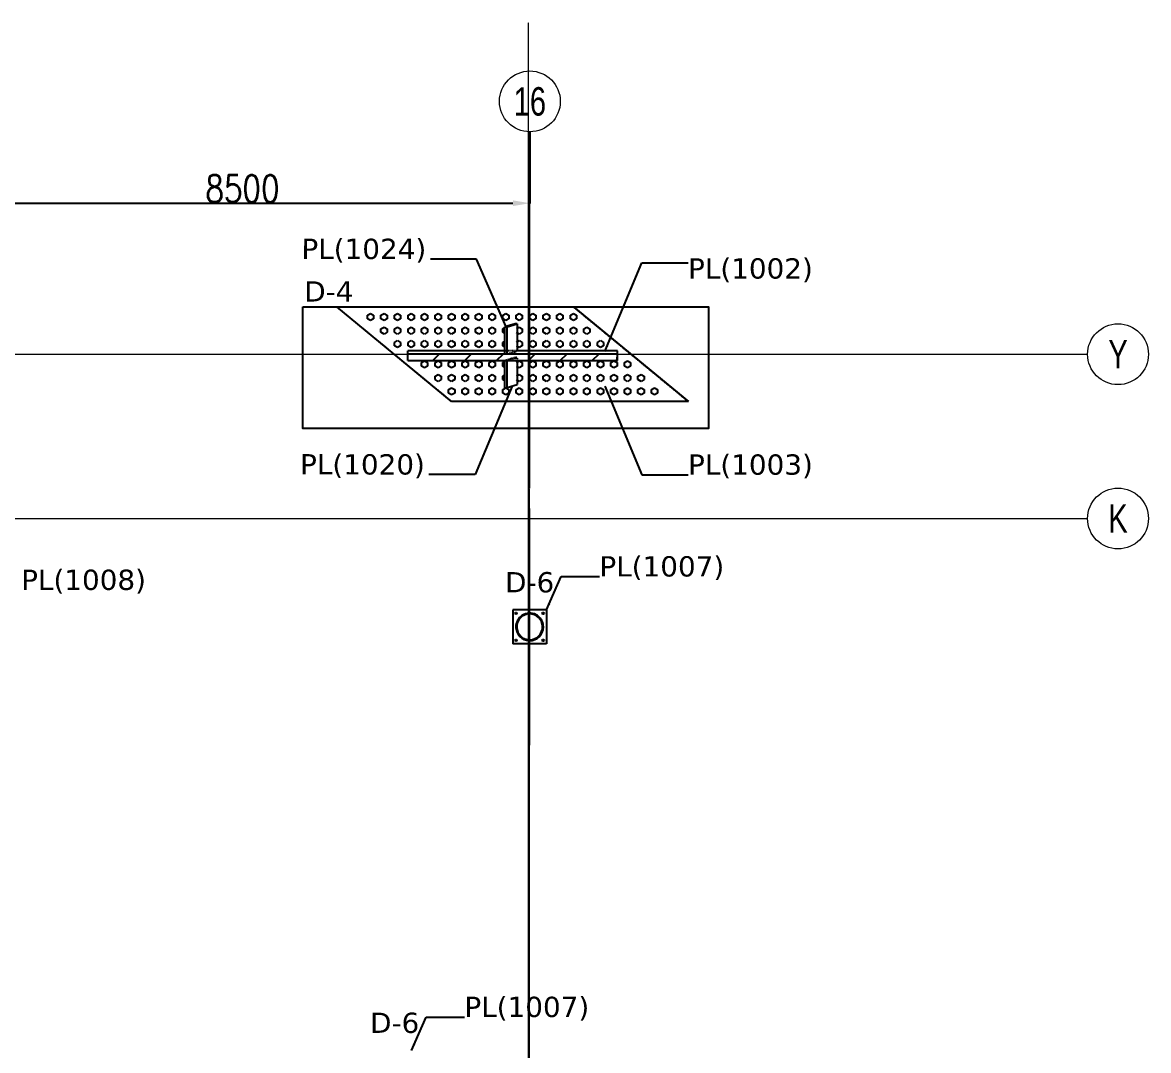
# Model space of a CAD drawing. Header units: millimetres. Extents: x -9024 to 102491, y -15825 to 35267.
# Drawn here: x 85843 to 102491, y 20060 to 35267 of the extents above; entities that cross this region are included whole.
import ezdxf
from ezdxf.enums import TextEntityAlignment as Align

# ---------------------------------------------------------------- set-up
doc = ezdxf.new("R2010")
doc.units = ezdxf.units.MM
for name, pattern in [('DXK_LINE_DOT2', [3.9198, 1.9599, -1.9599]), ('DXK_LINE_DOT3', [5.9187, 2.979, -0.9799, 0.9799, -0.9799]), ('Grid Line', [3.33375, 1.905, -0.47625, 0.47625, -0.47625])]:
    doc.linetypes.add(name, pattern=pattern)
doc.layers.add('COTAS', color=8, linetype='Continuous')
doc.layers.add('TEXTO GENERAL', color=3, linetype='Continuous')
doc.layers.add('E_EJES', color=8, linetype='Continuous', lineweight=9)
doc.layers.add('E_EJES-1', color=8, linetype='Grid Line', lineweight=9)
doc.styles.add('CNI_COTAS', font='romans.shx', dxfattribs={"width": 0.8})
doc.styles.add('Swis721 LtCn BT_1', font='swisscl.ttf', dxfattribs={"height": 0.42})
doc.styles.add('TEXTO GENERAL', font='verdana.ttf', dxfattribs={"height": 0.9})
doc.dimstyles.new('1.3', dxfattribs={"dimscale": 0, "dimtxt": 25, "dimasz": 100, "dimexe": 4, "dimexo": 4, "dimgap": 9, "dimtad": 1, "dimdec": 0, "dimzin": 4, "dimdsep": 46, "dimtxsty": 'CNI_COTAS', "dimcen": 0, "dimclrd": 256, "dimclrt": 3, "dimadec": 0, "dimazin": 0, "dimtfac": 1, "dimtdec": 0, "dimtmove": 2, "dimatfit": 0, "dimfxl": 0.05, "dimtolj": 1, "dimtzin": 0, "dimarcsym": 0})
doc.dimstyles.new('1.5', dxfattribs={"dimscale": 0, "dimtxt": 400, "dimasz": 250, "dimexe": 4, "dimexo": 4, "dimgap": 15, "dimtad": 1, "dimdec": 0, "dimzin": 4, "dimdsep": 46, "dimtxsty": 'CNI_COTAS', "dimcen": 0, "dimclrd": 256, "dimclrt": 3, "dimadec": 0, "dimazin": 0, "dimtfac": 1, "dimtdec": 0, "dimtmove": 2, "dimatfit": 0, "dimfxl": 0.05, "dimtolj": 1, "dimtzin": 0, "dimarcsym": 0})

# ---------------------------------------------------------------- blocks, each defined once
blk = doc.blocks.new('Grid - CNI_NOMBRE EJES-372759-_26_00m_LOC COLUMNAS Y MUROS PISO 7')
at = {"layer": 'E_EJES'}
blk.add_circle((0, 0), 0.003, dxfattribs=at)
blk = doc.blocks.new('*D571')
at = {"layer": 'COTAS', "color": 0, "lineweight": -2, "transparency": 16777216}
for p, q in [((84845, 33641), (84845, 32590)), ((93345, 33646), (93345, 32590))]:
    blk.add_line(p, q, dxfattribs=at)
at = {"layer": 'COTAS', "lineweight": -2, "transparency": 16777216}
blk.add_line((85095, 32594), (93095, 32594), dxfattribs=at)
at = {"layer": 'COTAS', "transparency": 16777216}
for points in [[(85095, 32636), (85095, 32552), (84845, 32594)], [(93095, 32636), (93095, 32552), (93345, 32594)]]:
    blk.add_solid(points, dxfattribs=at)
at = {"layer": 'Defpoints', "color": 0, "transparency": 16777216}
for p in [(84845, 33645), (93345, 33650), (93345, 32594)]:
    blk.add_point(p, dxfattribs=at)
at = {"layer": 'COTAS', "color": 3, "transparency": 16777216, "insert": (89095, 32809), "char_height": 400, "attachment_point": 5, "style": 'CNI_COTAS'}
blk.add_mtext('\\A1;8500', dxfattribs=at)
blk = doc.blocks.new('pp')
at = {"layer": 'E_EJES-1'}
blk.add_line((0, -6550.093), (0, 32837.098), dxfattribs=at)

msp = doc.modelspace()

# ---------------------------------------------------------------- hatches: boundary and pattern name
at = {"linetype": 'Continuous'}
h = msp.add_hatch(dxfattribs=at)
h.set_pattern_fill('', scale=105, style=0, pattern_type=0)
h.set_pattern_definition([(45, (91538.14, 30366.8), (-235.73, 235.73), [])])
h.paths.add_polyline_path([(94638.1, 30366.8), (91538.1, 30366.8), (91538.1, 30266.4), (94631.6, 30266.4), (94638.1, 30338.3)])
h = msp.add_hatch(color=96, dxfattribs=at)
h.paths.add_polyline_path([(93544.4, 26327.1), (93541.3, 26362.3), (93532.1, 26396.5), (93517.2, 26428.6), (93496.9, 26457.6), (93471.9, 26482.6), (93442.9, 26502.9), (93410.8, 26517.8), (93376.6, 26527), (93341.4, 26530.1), (93306.1, 26527), (93271.9, 26517.8), (93239.9, 26502.9), (93210.9, 26482.6), (93185.9, 26457.6), (93165.6, 26428.6), (93150.6, 26396.5), (93141.5, 26362.3), (93138.4, 26327.1), (93141.5, 26291.8), (93150.6, 26257.7), (93165.6, 26225.6), (93185.9, 26196.6), (93210.9, 26171.6), (93239.9, 26151.3), (93271.9, 26136.3), (93306.1, 26127.2), (93341.4, 26124.1), (93376.6, 26127.2), (93410.8, 26136.3), (93442.9, 26151.3), (93471.9, 26171.6), (93496.9, 26196.6), (93517.2, 26225.6), (93532.1, 26257.7), (93541.3, 26291.8)])
h.paths.add_polyline_path([(93520.9, 26261.8), (93506.8, 26231.6), (93487.7, 26204.3), (93464.2, 26180.8), (93436.9, 26161.7), (93406.7, 26147.6), (93374.5, 26139), (93341.4, 26136.1), (93308.2, 26139), (93276.1, 26147.6), (93245.9, 26161.7), (93218.6, 26180.8), (93195.1, 26204.3), (93176, 26231.6), (93161.9, 26261.8), (93153.3, 26293.9), (93150.4, 26327.1), (93153.3, 26360.3), (93161.9, 26392.4), (93176, 26422.6), (93195.1, 26449.9), (93218.6, 26473.4), (93245.9, 26492.5), (93276.1, 26506.6), (93308.2, 26515.2), (93341.4, 26518.1), (93374.5, 26515.2), (93406.7, 26506.6), (93436.9, 26492.5), (93464.2, 26473.4), (93487.7, 26449.9), (93506.8, 26422.6), (93520.9, 26392.4), (93529.5, 26360.3), (93532.4, 26327.1), (93529.5, 26293.9)])

# ---------------------------------------------------------------- linework, layer by layer
at = {"color": 2, "linetype": 'Continuous'}
for p, q in [((92188.1, 29660), (90488.1, 31060)), ((90488.1, 31060), (93988.1, 31060)), ((93988.1, 31060), (95688.1, 29660)), ((93125.9, 30809.4), (92975.6, 30765.4)), ((93009, 30766.2), (93156.5, 30809.4)), ((93156.5, 30809.4), (93125.9, 30809.4)), ((93156.5, 30809.4), (93157.4, 30409.2)), ((92975.6, 30765.4), (93009, 30766.2)), ((92975.7, 30363.7), (92975.6, 30765.4)), ((93009.1, 30364.5), (93009, 30766.2)), ((91538.1, 30366.8), (91538.1, 30409.8)), ((92975.7, 30409.8), (91538.1, 30409.8)), ((91538.1, 30266.4), (91538.1, 30366.8)), ((91538.1, 30366.8), (94638.1, 30366.8)), ((92975.7, 30363.7), (93009.1, 30364.5)), ((94638.1, 30409.8), (93157.4, 30409.8)), ((94631.6, 30266.4), (94638.1, 30338.3)), ((94638.1, 30366.8), (94638.1, 30409.8)), ((94638.1, 30338.3), (94638.1, 30366.8)), ((94638.1, 30266.9), (94638.1, 30338.3)), ((91538.1, 30266.4), (94631.6, 30266.4)), ((92975.7, 30266.9), (93009.1, 30267.7)), ((92975.7, 29865.4), (92975.7, 30266.9)), ((93009.1, 29866.2), (93009.1, 30267.7)), ((93156.7, 30266.4), (93157.4, 29910.6)), ((94631.6, 30266.4), (94638.1, 30266.9)), ((92975.7, 29865.4), (93009.1, 29866.2)), ((93009.1, 29866.2), (93157.4, 29910.6)), ((95688.1, 29660), (92188.1, 29660)), ((93591.4, 26577.1), (93091.4, 26577.1)), ((93091.4, 26577.1), (93091.4, 26077.1)), ((93591.4, 26577.1), (93591.4, 26077.1)), ((93591.4, 26077.1), (93091.4, 26077.1))]:
    msp.add_line(p, q, dxfattribs=at)
at = {"color": 7, "linetype": 'DXK_LINE_DOT2'}
for p, q in [((92188.1, 29660), (90488.1, 31060)), ((90488.1, 31060), (93988.1, 31060)), ((93988.1, 31060), (95688.1, 29660)), ((93157.4, 30409.8), (92975.7, 30409.8)), ((93126, 30311.8), (92975.7, 30266.9)), ((93009.1, 30364.5), (93157.4, 30407.9)), ((93009.1, 30267.7), (93156.6, 30311.8)), ((93156.6, 30311.8), (93126, 30311.8)), ((93156.6, 30311.8), (93156.7, 30266.4)), ((93157.4, 30409.2), (93157.4, 30407.9)), ((95688.1, 29660), (92188.1, 29660))]:
    msp.add_line(p, q, dxfattribs=at)
at = {"color": 7, "linetype": 'Continuous'}
for p, q in [((90943.1, 30936), (90988.1, 30962)), ((90943.1, 30884), (90943.1, 30936)), ((90988.1, 30858), (90943.1, 30884)), ((90988.1, 30962), (91033.1, 30936)), ((91033.1, 30884), (90988.1, 30858)), ((91033.1, 30936), (91033.1, 30884)), ((91143.1, 30936), (91188.1, 30962)), ((91143.1, 30884), (91143.1, 30936)), ((91188.1, 30858), (91143.1, 30884)), ((91188.1, 30962), (91233.1, 30936)), ((91233.1, 30884), (91188.1, 30858)), ((91233.1, 30936), (91233.1, 30884)), ((91343.1, 30936), (91388.1, 30962)), ((91343.1, 30884), (91343.1, 30936)), ((91388.1, 30858), (91343.1, 30884)), ((91388.1, 30962), (91433.1, 30936)), ((91433.1, 30884), (91388.1, 30858)), ((91433.1, 30936), (91433.1, 30884)), ((91543.1, 30936), (91588.1, 30962)), ((91543.1, 30884), (91543.1, 30936)), ((91588.1, 30858), (91543.1, 30884)), ((91588.1, 30962), (91633.1, 30936)), ((91633.1, 30884), (91588.1, 30858)), ((91633.1, 30936), (91633.1, 30884)), ((91743.1, 30936), (91788.1, 30962)), ((91743.1, 30884), (91743.1, 30936)), ((91788.1, 30858), (91743.1, 30884)), ((91788.1, 30962), (91833.1, 30936)), ((91833.1, 30884), (91788.1, 30858)), ((91833.1, 30936), (91833.1, 30884)), ((91943.1, 30936), (91988.1, 30962)), ((91943.1, 30884), (91943.1, 30936)), ((91988.1, 30858), (91943.1, 30884)), ((91988.1, 30962), (92033.1, 30936)), ((92033.1, 30884), (91988.1, 30858)), ((92033.1, 30936), (92033.1, 30884)), ((92143.1, 30936), (92188.1, 30962)), ((92143.1, 30884), (92143.1, 30936)), ((92188.1, 30858), (92143.1, 30884)), ((92188.1, 30962), (92233.1, 30936)), ((92233.1, 30884), (92188.1, 30858)), ((92233.1, 30936), (92233.1, 30884)), ((92343.1, 30936), (92388.1, 30962)), ((92343.1, 30884), (92343.1, 30936)), ((92388.1, 30858), (92343.1, 30884)), ((92388.1, 30962), (92433.1, 30936)), ((92433.1, 30884), (92388.1, 30858)), ((92433.1, 30936), (92433.1, 30884)), ((92543.1, 30936), (92588.1, 30962)), ((92543.1, 30884), (92543.1, 30936)), ((92588.1, 30858), (92543.1, 30884)), ((92588.1, 30962), (92633.1, 30936)), ((92633.1, 30884), (92588.1, 30858)), ((92633.1, 30936), (92633.1, 30884)), ((92743.1, 30936), (92788.1, 30962)), ((92743.1, 30884), (92743.1, 30936)), ((92788.1, 30858), (92743.1, 30884)), ((92788.1, 30962), (92833.1, 30936)), ((92833.1, 30884), (92788.1, 30858)), ((92833.1, 30936), (92833.1, 30884)), ((92943.1, 30936), (92988.1, 30962)), ((92943.1, 30884), (92943.1, 30936)), ((92988.1, 30858), (92943.1, 30884)), ((92988.1, 30962), (93033.1, 30936)), ((93033.1, 30884), (92988.1, 30858)), ((93033.1, 30936), (93033.1, 30884)), ((93143.1, 30936), (93188.1, 30962)), ((93143.1, 30884), (93143.1, 30936)), ((93188.1, 30858), (93143.1, 30884)), ((93188.1, 30962), (93233.1, 30936)), ((93233.1, 30884), (93188.1, 30858)), ((93233.1, 30936), (93233.1, 30884)), ((93343.1, 30936), (93388.1, 30962)), ((93343.1, 30884), (93343.1, 30936)), ((93388.1, 30858), (93343.1, 30884)), ((93388.1, 30962), (93433.1, 30936)), ((93433.1, 30884), (93388.1, 30858)), ((93433.1, 30936), (93433.1, 30884)), ((93543.1, 30936), (93588.1, 30962)), ((93543.1, 30884), (93543.1, 30936)), ((93588.1, 30858), (93543.1, 30884)), ((93588.1, 30962), (93633.1, 30936)), ((93633.1, 30884), (93588.1, 30858)), ((93633.1, 30936), (93633.1, 30884)), ((93743.1, 30936), (93788.1, 30962)), ((93743.1, 30884), (93743.1, 30936)), ((93788.1, 30858), (93743.1, 30884)), ((93788.1, 30962), (93833.1, 30936)), ((93833.1, 30884), (93788.1, 30858)), ((93833.1, 30936), (93833.1, 30884)), ((93943.1, 30936), (93988.1, 30962)), ((93943.1, 30884), (93943.1, 30936)), ((93988.1, 30858), (93943.1, 30884)), ((93988.1, 30962), (94033.1, 30936)), ((94033.1, 30884), (93988.1, 30858)), ((94033.1, 30936), (94033.1, 30884)), ((91143.1, 30736), (91188.1, 30762)), ((91143.1, 30684), (91143.1, 30736)), ((91188.1, 30658), (91143.1, 30684)), ((91188.1, 30762), (91233.1, 30736)), ((91233.1, 30684), (91188.1, 30658)), ((91233.1, 30736), (91233.1, 30684)), ((91343.1, 30736), (91388.1, 30762)), ((91343.1, 30684), (91343.1, 30736)), ((91388.1, 30658), (91343.1, 30684)), ((91388.1, 30762), (91433.1, 30736)), ((91433.1, 30684), (91388.1, 30658)), ((91433.1, 30736), (91433.1, 30684)), ((91543.1, 30736), (91588.1, 30762)), ((91543.1, 30684), (91543.1, 30736)), ((91588.1, 30658), (91543.1, 30684)), ((91588.1, 30762), (91633.1, 30736)), ((91633.1, 30684), (91588.1, 30658)), ((91633.1, 30736), (91633.1, 30684)), ((91743.1, 30736), (91788.1, 30762)), ((91743.1, 30684), (91743.1, 30736)), ((91788.1, 30658), (91743.1, 30684)), ((91788.1, 30762), (91833.1, 30736)), ((91833.1, 30684), (91788.1, 30658)), ((91833.1, 30736), (91833.1, 30684)), ((91943.1, 30736), (91988.1, 30762)), ((91943.1, 30684), (91943.1, 30736)), ((91988.1, 30658), (91943.1, 30684)), ((91988.1, 30762), (92033.1, 30736)), ((92033.1, 30684), (91988.1, 30658)), ((92033.1, 30736), (92033.1, 30684)), ((92143.1, 30736), (92188.1, 30762)), ((92143.1, 30684), (92143.1, 30736)), ((92188.1, 30658), (92143.1, 30684)), ((92188.1, 30762), (92233.1, 30736)), ((92233.1, 30684), (92188.1, 30658)), ((92233.1, 30736), (92233.1, 30684)), ((92343.1, 30736), (92388.1, 30762)), ((92343.1, 30684), (92343.1, 30736)), ((92388.1, 30658), (92343.1, 30684)), ((92388.1, 30762), (92433.1, 30736)), ((92433.1, 30684), (92388.1, 30658)), ((92433.1, 30736), (92433.1, 30684)), ((92543.1, 30736), (92588.1, 30762)), ((92543.1, 30684), (92543.1, 30736)), ((92588.1, 30658), (92543.1, 30684)), ((92588.1, 30762), (92633.1, 30736)), ((92633.1, 30684), (92588.1, 30658)), ((92633.1, 30736), (92633.1, 30684)), ((92743.1, 30736), (92788.1, 30762)), ((92743.1, 30684), (92743.1, 30736)), ((92788.1, 30658), (92743.1, 30684)), ((92788.1, 30762), (92833.1, 30736)), ((92833.1, 30684), (92788.1, 30658)), ((92833.1, 30736), (92833.1, 30684)), ((92943.1, 30736), (92975.6, 30754.7)), ((92943.1, 30684), (92943.1, 30736)), ((92975.6, 30665.3), (92943.1, 30684)), ((93148.8, 30739.2), (93188.1, 30762)), ((93188.1, 30658), (93148.8, 30680.8)), ((93188.1, 30762), (93233.1, 30736)), ((93233.1, 30684), (93188.1, 30658)), ((93233.1, 30736), (93233.1, 30684)), ((93343.1, 30736), (93388.1, 30762)), ((93343.1, 30684), (93343.1, 30736)), ((93388.1, 30658), (93343.1, 30684)), ((93388.1, 30762), (93433.1, 30736)), ((93433.1, 30684), (93388.1, 30658)), ((93433.1, 30736), (93433.1, 30684)), ((93543.1, 30736), (93588.1, 30762)), ((93543.1, 30684), (93543.1, 30736)), ((93588.1, 30658), (93543.1, 30684)), ((93588.1, 30762), (93633.1, 30736)), ((93633.1, 30684), (93588.1, 30658)), ((93633.1, 30736), (93633.1, 30684)), ((93743.1, 30736), (93788.1, 30762)), ((93743.1, 30684), (93743.1, 30736)), ((93788.1, 30658), (93743.1, 30684)), ((93788.1, 30762), (93833.1, 30736)), ((93833.1, 30684), (93788.1, 30658)), ((93833.1, 30736), (93833.1, 30684)), ((93943.1, 30736), (93988.1, 30762)), ((93943.1, 30684), (93943.1, 30736)), ((93988.1, 30658), (93943.1, 30684)), ((93988.1, 30762), (94033.1, 30736)), ((94033.1, 30684), (93988.1, 30658)), ((94033.1, 30736), (94033.1, 30684)), ((94143.1, 30736), (94188.1, 30762)), ((94143.1, 30684), (94143.1, 30736)), ((94188.1, 30658), (94143.1, 30684)), ((94188.1, 30762), (94233.1, 30736)), ((94233.1, 30684), (94188.1, 30658)), ((94233.1, 30736), (94233.1, 30684)), ((91343.1, 30536), (91388.1, 30562)), ((91343.1, 30484), (91343.1, 30536)), ((91388.1, 30458), (91343.1, 30484)), ((91388.1, 30562), (91433.1, 30536)), ((91433.1, 30484), (91388.1, 30458)), ((91433.1, 30536), (91433.1, 30484)), ((91543.1, 30536), (91588.1, 30562)), ((91543.1, 30484), (91543.1, 30536)), ((91588.1, 30458), (91543.1, 30484)), ((91588.1, 30562), (91633.1, 30536)), ((91633.1, 30484), (91588.1, 30458)), ((91633.1, 30536), (91633.1, 30484)), ((91743.1, 30536), (91788.1, 30562)), ((91743.1, 30484), (91743.1, 30536)), ((91788.1, 30458), (91743.1, 30484)), ((91788.1, 30562), (91833.1, 30536)), ((91833.1, 30484), (91788.1, 30458)), ((91833.1, 30536), (91833.1, 30484)), ((91943.1, 30536), (91988.1, 30562)), ((91943.1, 30484), (91943.1, 30536)), ((91988.1, 30458), (91943.1, 30484)), ((91988.1, 30562), (92033.1, 30536)), ((92033.1, 30484), (91988.1, 30458)), ((92033.1, 30536), (92033.1, 30484)), ((92143.1, 30536), (92188.1, 30562)), ((92143.1, 30484), (92143.1, 30536)), ((92188.1, 30458), (92143.1, 30484)), ((92188.1, 30562), (92233.1, 30536)), ((92233.1, 30484), (92188.1, 30458)), ((92233.1, 30536), (92233.1, 30484)), ((92343.1, 30536), (92388.1, 30562)), ((92343.1, 30484), (92343.1, 30536)), ((92388.1, 30458), (92343.1, 30484)), ((92388.1, 30562), (92433.1, 30536)), ((92433.1, 30484), (92388.1, 30458)), ((92433.1, 30536), (92433.1, 30484)), ((92543.1, 30536), (92588.1, 30562)), ((92543.1, 30484), (92543.1, 30536)), ((92588.1, 30458), (92543.1, 30484)), ((92588.1, 30562), (92633.1, 30536)), ((92633.1, 30484), (92588.1, 30458)), ((92633.1, 30536), (92633.1, 30484)), ((92743.1, 30536), (92788.1, 30562)), ((92743.1, 30484), (92743.1, 30536)), ((92788.1, 30458), (92743.1, 30484)), ((92788.1, 30562), (92833.1, 30536)), ((92833.1, 30484), (92788.1, 30458)), ((92833.1, 30536), (92833.1, 30484)), ((92943.1, 30536), (92975.6, 30554.7)), ((92943.1, 30484), (92943.1, 30536)), ((92975.6, 30465.3), (92943.1, 30484)), ((93148.8, 30539.3), (93188.1, 30562)), ((93188.1, 30458), (93148.8, 30480.7)), ((93188.1, 30562), (93233.1, 30536)), ((93233.1, 30484), (93188.1, 30458)), ((93233.1, 30536), (93233.1, 30484)), ((93343.1, 30536), (93388.1, 30562)), ((93343.1, 30484), (93343.1, 30536)), ((93388.1, 30458), (93343.1, 30484)), ((93388.1, 30562), (93433.1, 30536)), ((93433.1, 30484), (93388.1, 30458)), ((93433.1, 30536), (93433.1, 30484)), ((93543.1, 30536), (93588.1, 30562)), ((93543.1, 30484), (93543.1, 30536)), ((93588.1, 30458), (93543.1, 30484)), ((93588.1, 30562), (93633.1, 30536)), ((93633.1, 30484), (93588.1, 30458)), ((93633.1, 30536), (93633.1, 30484)), ((93743.1, 30536), (93788.1, 30562)), ((93743.1, 30484), (93743.1, 30536)), ((93788.1, 30458), (93743.1, 30484)), ((93788.1, 30562), (93833.1, 30536)), ((93833.1, 30484), (93788.1, 30458)), ((93833.1, 30536), (93833.1, 30484)), ((93943.1, 30536), (93988.1, 30562)), ((93943.1, 30484), (93943.1, 30536)), ((93988.1, 30458), (93943.1, 30484)), ((93988.1, 30562), (94033.1, 30536)), ((94033.1, 30484), (93988.1, 30458)), ((94033.1, 30536), (94033.1, 30484)), ((94143.1, 30536), (94188.1, 30562)), ((94143.1, 30484), (94143.1, 30536)), ((94188.1, 30458), (94143.1, 30484)), ((94188.1, 30562), (94233.1, 30536)), ((94233.1, 30484), (94188.1, 30458)), ((94233.1, 30536), (94233.1, 30484)), ((94343.1, 30536), (94388.1, 30562)), ((94343.1, 30484), (94343.1, 30536)), ((94388.1, 30458), (94343.1, 30484)), ((94388.1, 30562), (94433.1, 30536)), ((94433.1, 30484), (94388.1, 30458)), ((94433.1, 30536), (94433.1, 30484)), ((91743.1, 30236), (91788.1, 30262)), ((91743.1, 30184), (91743.1, 30236)), ((91788.1, 30158), (91743.1, 30184)), ((91788.1, 30262), (91833.1, 30236)), ((91833.1, 30184), (91788.1, 30158)), ((91833.1, 30236), (91833.1, 30184)), ((91943.1, 30236), (91988.1, 30262)), ((91943.1, 30184), (91943.1, 30236)), ((91988.1, 30158), (91943.1, 30184)), ((91988.1, 30262), (92033.1, 30236)), ((92033.1, 30184), (91988.1, 30158)), ((92033.1, 30236), (92033.1, 30184)), ((92143.1, 30236), (92188.1, 30262)), ((92143.1, 30184), (92143.1, 30236)), ((92188.1, 30158), (92143.1, 30184)), ((92188.1, 30262), (92233.1, 30236)), ((92233.1, 30184), (92188.1, 30158)), ((92233.1, 30236), (92233.1, 30184)), ((92343.1, 30236), (92388.1, 30262)), ((92343.1, 30184), (92343.1, 30236)), ((92388.1, 30158), (92343.1, 30184)), ((92388.1, 30262), (92433.1, 30236)), ((92433.1, 30184), (92388.1, 30158)), ((92433.1, 30236), (92433.1, 30184)), ((92543.1, 30236), (92588.1, 30262)), ((92543.1, 30184), (92543.1, 30236)), ((92588.1, 30158), (92543.1, 30184)), ((92588.1, 30262), (92633.1, 30236)), ((92633.1, 30184), (92588.1, 30158)), ((92633.1, 30236), (92633.1, 30184)), ((92743.1, 30236), (92788.1, 30262)), ((92743.1, 30184), (92743.1, 30236)), ((92788.1, 30158), (92743.1, 30184)), ((92788.1, 30262), (92833.1, 30236)), ((92833.1, 30184), (92788.1, 30158)), ((92833.1, 30236), (92833.1, 30184)), ((92943.1, 30236), (92975.7, 30254.8)), ((92943.1, 30184), (92943.1, 30236)), ((92975.7, 30165.2), (92943.1, 30184)), ((93148.8, 30239.3), (93188.1, 30262)), ((93188.1, 30158), (93148.8, 30180.7)), ((93188.1, 30262), (93233.1, 30236)), ((93233.1, 30184), (93188.1, 30158)), ((93233.1, 30236), (93233.1, 30184)), ((93343.1, 30236), (93388.1, 30262)), ((93343.1, 30184), (93343.1, 30236)), ((93388.1, 30158), (93343.1, 30184)), ((93388.1, 30262), (93433.1, 30236)), ((93433.1, 30184), (93388.1, 30158)), ((93433.1, 30236), (93433.1, 30184)), ((93543.1, 30236), (93588.1, 30262)), ((93543.1, 30184), (93543.1, 30236)), ((93588.1, 30158), (93543.1, 30184)), ((93588.1, 30262), (93633.1, 30236)), ((93633.1, 30184), (93588.1, 30158)), ((93633.1, 30236), (93633.1, 30184)), ((93743.1, 30236), (93788.1, 30262)), ((93743.1, 30184), (93743.1, 30236)), ((93788.1, 30158), (93743.1, 30184)), ((93788.1, 30262), (93833.1, 30236)), ((93833.1, 30184), (93788.1, 30158)), ((93833.1, 30236), (93833.1, 30184)), ((93943.1, 30236), (93988.1, 30262)), ((93943.1, 30184), (93943.1, 30236)), ((93988.1, 30158), (93943.1, 30184)), ((93988.1, 30262), (94033.1, 30236)), ((94033.1, 30184), (93988.1, 30158)), ((94033.1, 30236), (94033.1, 30184)), ((94143.1, 30236), (94188.1, 30262)), ((94143.1, 30184), (94143.1, 30236)), ((94188.1, 30158), (94143.1, 30184)), ((94188.1, 30262), (94233.1, 30236)), ((94233.1, 30184), (94188.1, 30158)), ((94233.1, 30236), (94233.1, 30184)), ((94343.1, 30236), (94388.1, 30262)), ((94343.1, 30184), (94343.1, 30236)), ((94388.1, 30158), (94343.1, 30184)), ((94388.1, 30262), (94433.1, 30236)), ((94433.1, 30184), (94388.1, 30158)), ((94433.1, 30236), (94433.1, 30184)), ((94543.1, 30236), (94588.1, 30262)), ((94543.1, 30184), (94543.1, 30236)), ((94588.1, 30158), (94543.1, 30184)), ((94588.1, 30262), (94633.1, 30236)), ((94633.1, 30184), (94588.1, 30158)), ((94633.1, 30236), (94633.1, 30184)), ((94743.1, 30236), (94788.1, 30262)), ((94743.1, 30184), (94743.1, 30236)), ((94788.1, 30158), (94743.1, 30184)), ((94788.1, 30262), (94833.1, 30236)), ((94833.1, 30184), (94788.1, 30158)), ((94833.1, 30236), (94833.1, 30184)), ((91943.1, 30036), (91988.1, 30062)), ((91943.1, 29984), (91943.1, 30036)), ((91988.1, 29958), (91943.1, 29984)), ((91988.1, 30062), (92033.1, 30036)), ((92033.1, 29984), (91988.1, 29958)), ((92033.1, 30036), (92033.1, 29984)), ((92143.1, 30036), (92188.1, 30062)), ((92143.1, 29984), (92143.1, 30036)), ((92188.1, 29958), (92143.1, 29984)), ((92188.1, 30062), (92233.1, 30036)), ((92233.1, 29984), (92188.1, 29958)), ((92233.1, 30036), (92233.1, 29984)), ((92343.1, 30036), (92388.1, 30062)), ((92343.1, 29984), (92343.1, 30036)), ((92388.1, 29958), (92343.1, 29984)), ((92388.1, 30062), (92433.1, 30036)), ((92433.1, 29984), (92388.1, 29958)), ((92433.1, 30036), (92433.1, 29984)), ((92543.1, 30036), (92588.1, 30062)), ((92543.1, 29984), (92543.1, 30036)), ((92588.1, 29958), (92543.1, 29984)), ((92588.1, 30062), (92633.1, 30036)), ((92633.1, 29984), (92588.1, 29958)), ((92633.1, 30036), (92633.1, 29984)), ((92743.1, 30036), (92788.1, 30062)), ((92743.1, 29984), (92743.1, 30036)), ((92788.1, 29958), (92743.1, 29984)), ((92788.1, 30062), (92833.1, 30036)), ((92833.1, 29984), (92788.1, 29958)), ((92833.1, 30036), (92833.1, 29984)), ((92943.1, 30036), (92975.7, 30054.8)), ((92943.1, 29984), (92943.1, 30036)), ((92975.7, 29965.2), (92943.1, 29984)), ((93148.8, 30039.3), (93188.1, 30062)), ((93188.1, 29958), (93148.8, 29980.7)), ((93188.1, 30062), (93233.1, 30036)), ((93233.1, 29984), (93188.1, 29958)), ((93233.1, 30036), (93233.1, 29984)), ((93343.1, 30036), (93388.1, 30062)), ((93343.1, 29984), (93343.1, 30036)), ((93388.1, 29958), (93343.1, 29984)), ((93388.1, 30062), (93433.1, 30036)), ((93433.1, 29984), (93388.1, 29958)), ((93433.1, 30036), (93433.1, 29984)), ((93543.1, 30036), (93588.1, 30062)), ((93543.1, 29984), (93543.1, 30036)), ((93588.1, 29958), (93543.1, 29984)), ((93588.1, 30062), (93633.1, 30036)), ((93633.1, 29984), (93588.1, 29958)), ((93633.1, 30036), (93633.1, 29984)), ((93743.1, 30036), (93788.1, 30062)), ((93743.1, 29984), (93743.1, 30036)), ((93788.1, 29958), (93743.1, 29984)), ((93788.1, 30062), (93833.1, 30036)), ((93833.1, 29984), (93788.1, 29958)), ((93833.1, 30036), (93833.1, 29984)), ((93943.1, 30036), (93988.1, 30062)), ((93943.1, 29984), (93943.1, 30036)), ((93988.1, 29958), (93943.1, 29984)), ((93988.1, 30062), (94033.1, 30036)), ((94033.1, 29984), (93988.1, 29958)), ((94033.1, 30036), (94033.1, 29984)), ((94143.1, 30036), (94188.1, 30062)), ((94143.1, 29984), (94143.1, 30036)), ((94188.1, 29958), (94143.1, 29984)), ((94188.1, 30062), (94233.1, 30036)), ((94233.1, 29984), (94188.1, 29958)), ((94233.1, 30036), (94233.1, 29984)), ((94343.1, 30036), (94388.1, 30062)), ((94343.1, 29984), (94343.1, 30036)), ((94388.1, 29958), (94343.1, 29984)), ((94388.1, 30062), (94433.1, 30036)), ((94433.1, 29984), (94388.1, 29958)), ((94433.1, 30036), (94433.1, 29984)), ((94543.1, 30036), (94588.1, 30062)), ((94543.1, 29984), (94543.1, 30036)), ((94588.1, 29958), (94543.1, 29984)), ((94588.1, 30062), (94633.1, 30036)), ((94633.1, 29984), (94588.1, 29958)), ((94633.1, 30036), (94633.1, 29984)), ((94743.1, 30036), (94788.1, 30062)), ((94743.1, 29984), (94743.1, 30036)), ((94788.1, 29958), (94743.1, 29984)), ((94788.1, 30062), (94833.1, 30036)), ((94833.1, 29984), (94788.1, 29958)), ((94833.1, 30036), (94833.1, 29984)), ((94943.1, 30036), (94988.1, 30062)), ((94943.1, 29984), (94943.1, 30036)), ((94988.1, 29958), (94943.1, 29984)), ((94988.1, 30062), (95033.1, 30036)), ((95033.1, 29984), (94988.1, 29958)), ((95033.1, 30036), (95033.1, 29984)), ((92143.1, 29836), (92188.1, 29862)), ((92143.1, 29784), (92143.1, 29836)), ((92188.1, 29862), (92233.1, 29836)), ((92233.1, 29836), (92233.1, 29784)), ((92343.1, 29836), (92388.1, 29862)), ((92343.1, 29784), (92343.1, 29836)), ((92388.1, 29862), (92433.1, 29836)), ((92433.1, 29836), (92433.1, 29784)), ((92543.1, 29836), (92588.1, 29862)), ((92543.1, 29784), (92543.1, 29836)), ((92588.1, 29862), (92633.1, 29836)), ((92633.1, 29836), (92633.1, 29784)), ((92743.1, 29836), (92788.1, 29862)), ((92743.1, 29784), (92743.1, 29836)), ((92788.1, 29862), (92833.1, 29836)), ((92833.1, 29836), (92833.1, 29784)), ((92943.1, 29836), (92988.1, 29862)), ((92943.1, 29784), (92943.1, 29836)), ((92988.1, 29862), (93033.1, 29836)), ((93033.1, 29836), (93033.1, 29784)), ((93143.1, 29836), (93188.1, 29862)), ((93143.1, 29784), (93143.1, 29836)), ((93188.1, 29862), (93233.1, 29836)), ((93233.1, 29836), (93233.1, 29784)), ((93343.1, 29836), (93388.1, 29862)), ((93343.1, 29784), (93343.1, 29836)), ((93388.1, 29862), (93433.1, 29836)), ((93433.1, 29836), (93433.1, 29784)), ((93543.1, 29836), (93588.1, 29862)), ((93543.1, 29784), (93543.1, 29836)), ((93588.1, 29862), (93633.1, 29836)), ((93633.1, 29836), (93633.1, 29784)), ((93743.1, 29836), (93788.1, 29862)), ((93743.1, 29784), (93743.1, 29836)), ((93788.1, 29862), (93833.1, 29836)), ((93833.1, 29836), (93833.1, 29784)), ((93943.1, 29836), (93988.1, 29862)), ((93943.1, 29784), (93943.1, 29836)), ((93988.1, 29862), (94033.1, 29836)), ((94033.1, 29836), (94033.1, 29784)), ((94143.1, 29836), (94188.1, 29862)), ((94143.1, 29784), (94143.1, 29836)), ((94188.1, 29862), (94233.1, 29836)), ((94233.1, 29836), (94233.1, 29784)), ((94343.1, 29836), (94388.1, 29862)), ((94343.1, 29784), (94343.1, 29836)), ((94388.1, 29862), (94433.1, 29836)), ((94433.1, 29836), (94433.1, 29784)), ((94543.1, 29836), (94588.1, 29862)), ((94543.1, 29784), (94543.1, 29836)), ((94588.1, 29862), (94633.1, 29836)), ((94633.1, 29836), (94633.1, 29784)), ((94743.1, 29836), (94788.1, 29862)), ((94743.1, 29784), (94743.1, 29836)), ((94788.1, 29862), (94833.1, 29836)), ((94833.1, 29836), (94833.1, 29784)), ((94943.1, 29836), (94988.1, 29862)), ((94943.1, 29784), (94943.1, 29836)), ((94988.1, 29862), (95033.1, 29836)), ((95033.1, 29836), (95033.1, 29784)), ((95143.1, 29836), (95188.1, 29862)), ((95143.1, 29784), (95143.1, 29836)), ((95188.1, 29862), (95233.1, 29836)), ((95233.1, 29836), (95233.1, 29784)), ((92188.1, 29758), (92143.1, 29784)), ((92233.1, 29784), (92188.1, 29758)), ((92388.1, 29758), (92343.1, 29784)), ((92433.1, 29784), (92388.1, 29758)), ((92588.1, 29758), (92543.1, 29784)), ((92633.1, 29784), (92588.1, 29758)), ((92788.1, 29758), (92743.1, 29784)), ((92833.1, 29784), (92788.1, 29758)), ((92988.1, 29758), (92943.1, 29784)), ((93033.1, 29784), (92988.1, 29758)), ((93188.1, 29758), (93143.1, 29784)), ((93233.1, 29784), (93188.1, 29758)), ((93388.1, 29758), (93343.1, 29784)), ((93433.1, 29784), (93388.1, 29758)), ((93588.1, 29758), (93543.1, 29784)), ((93633.1, 29784), (93588.1, 29758)), ((93788.1, 29758), (93743.1, 29784)), ((93833.1, 29784), (93788.1, 29758)), ((93988.1, 29758), (93943.1, 29784)), ((94033.1, 29784), (93988.1, 29758)), ((94188.1, 29758), (94143.1, 29784)), ((94233.1, 29784), (94188.1, 29758)), ((94388.1, 29758), (94343.1, 29784)), ((94433.1, 29784), (94388.1, 29758)), ((94588.1, 29758), (94543.1, 29784)), ((94633.1, 29784), (94588.1, 29758)), ((94788.1, 29758), (94743.1, 29784)), ((94833.1, 29784), (94788.1, 29758)), ((94988.1, 29758), (94943.1, 29784)), ((95033.1, 29784), (94988.1, 29758)), ((95188.1, 29758), (95143.1, 29784)), ((95233.1, 29784), (95188.1, 29758)), ((93125.8, 26527.1), (93133.6, 26540.6)), ((93133.6, 26513.6), (93125.8, 26527.1)), ((93133.6, 26540.6), (93149.2, 26540.6)), ((93149.2, 26513.6), (93133.6, 26513.6)), ((93149.2, 26540.6), (93157, 26527.1)), ((93157, 26527.1), (93149.2, 26513.6)), ((93525.8, 26527.1), (93533.6, 26540.6)), ((93533.6, 26513.6), (93525.8, 26527.1)), ((93533.6, 26540.6), (93549.2, 26540.6)), ((93549.2, 26513.6), (93533.6, 26513.6)), ((93549.2, 26540.6), (93557, 26527.1)), ((93557, 26527.1), (93549.2, 26513.6)), ((93125.8, 26127.1), (93133.6, 26140.6)), ((93133.6, 26140.6), (93149.2, 26140.6)), ((93149.2, 26140.6), (93157, 26127.1)), ((93525.8, 26127.1), (93533.6, 26140.6)), ((93533.6, 26140.6), (93549.2, 26140.6)), ((93549.2, 26140.6), (93557, 26127.1)), ((93133.6, 26113.6), (93125.8, 26127.1)), ((93149.2, 26113.6), (93133.6, 26113.6)), ((93157, 26127.1), (93149.2, 26113.6)), ((93533.6, 26113.6), (93525.8, 26127.1)), ((93549.2, 26113.6), (93533.6, 26113.6)), ((93557, 26127.1), (93549.2, 26113.6))]:
    msp.add_line(p, q, dxfattribs=at)
at = {"color": 7, "linetype": 'DXK_LINE_DOT3'}
for p, q in [((93341.4, 24577.1), (93341.4, 28077.1)), ((93341.4, 24827.1), (93341.4, 27827.1))]:
    msp.add_line(p, q, dxfattribs=at)
at = {"color": 2, "linetype": 'Continuous'}
msp.add_lwpolyline([(89988.1, 31060), (95988.1, 31060), (95988.1, 29260), (89988.1, 29260)], close=True, dxfattribs=at)
for radius, start, end in [(203, 10, 190), (191, 350, 170), (203, 190, 10), (191, 170, 350)]:
    msp.add_arc((93341.4, 26327.1), radius, start, end, dxfattribs=at)
at = {"layer": 'E_EJES-1'}
for p, q in [((93323.7, -2568.2), (93344.7, 33650.2)), ((0, 30360), (101591.4, 30360)), ((0, 27930), (101591.4, 27930)), ((5880.1, 27930), (95592.3, 27930))]:
    msp.add_line(p, q, dxfattribs=at)

# ---------------------------------------------------------------- block references
at = {"layer": 'COTAS'}
msp.add_blockref('pp', (93326.6, 2430), dxfattribs=at)
at = {"layer": 'E_EJES', "xscale": 150000.000000001, "yscale": 150000.000000001, "zscale": 150000.000000001}
msp.add_blockref('Grid - CNI_NOMBRE EJES-372759-_26_00m_LOC COLUMNAS Y MUROS PISO 7', (93344.7, 34100.2), dxfattribs=at)
at = {"layer": 'E_EJES', "xscale": 150000.000000001, "yscale": 150000.000000001, "zscale": 150000.000000001, "rotation": 269.9999999999994}
for p in [(102041.4, 30360), (102041.4, 27930)]:
    msp.add_blockref('Grid - CNI_NOMBRE EJES-372759-_26_00m_LOC COLUMNAS Y MUROS PISO 7', p, dxfattribs=at)

# ---------------------------------------------------------------- texts
at = {"layer": 'E_EJES', "style": 'Swis721 LtCn BT_1'}
for s, p in [('16', (93344.7, 34100.2)), ('Y', (102041.4, 30360)), ('K', (102041.4, 27930))]:
    msp.add_text(s, height=420, dxfattribs=at).set_placement(p, align=Align.MIDDLE_CENTER)
at = {"layer": 'TEXTO GENERAL', "color": 3, "style": 'TEXTO GENERAL'}
for s, rotation, p in [('PL(1024)', 359.93354, (89966.8, 31770.1)), ('PL(1002)', 0.00183, (95683.3, 31479.1)), ('PL(1020)', 359.93354, (89946.6, 28582.1)), ('PL(1003)', 359.99817, (95683.3, 28578.1))]:
    msp.add_text(s, height=300, rotation=rotation, dxfattribs=at).set_placement(p)
for s, p in [('D-4', (90372, 31288.9)), ('D-6', (93341.4, 26987.2)), ('D-6', (91345.4, 20470.5))]:
    msp.add_text(s, height=300, dxfattribs=at).set_placement(p, align=Align.MIDDLE_CENTER)
for s, p in [('PL(1007)', (94372.8, 27072.3)), ('PL(1008)', (85822.8, 26873.3)), ('PL(1007)', (92376.8, 20555.7))]:
    msp.add_text(s, height=300, dxfattribs=at).set_placement(p)

# ---------------------------------------------------------------- dimensions: what is measured, and where the dimension line sits
at = {"layer": 'COTAS'}
dim = msp.add_linear_dim(base=(93344.7, 32594), p1=(84844.7, 33645.3), p2=(93344.7, 33650.2), dimstyle='1.5', override={"dimscale": 1}, dxfattribs=at)
dim.commit()
dim.dimension.update_dxf_attribs({"geometry": '*D571', "text_midpoint": (89094.7, 32809)})

# ---------------------------------------------------------------- leaders
for points in [[(92993.8, 30766.4), (92556.3, 31767.1), (91873.2, 31767.9)], [(94454.5, 30399.7), (95000.2, 31709.6), (95683.3, 31709.6)], [(93083.3, 29888.4), (92536, 28579.1), (91853, 28579.9)], [(94454.5, 29888.1), (95000.2, 28578.1), (95683.3, 28578.1)], [(93591.4, 26577.1), (93807.8, 27071.9), (94372.8, 27072.3)], [(91595.4, 20060.4), (91811.8, 20555.3), (92376.8, 20555.7)]]:
    msp.add_leader(points, dimstyle='1.3', override={"dimscale": 1}, dxfattribs=at)

doc.saveas('drawing.dxf')
